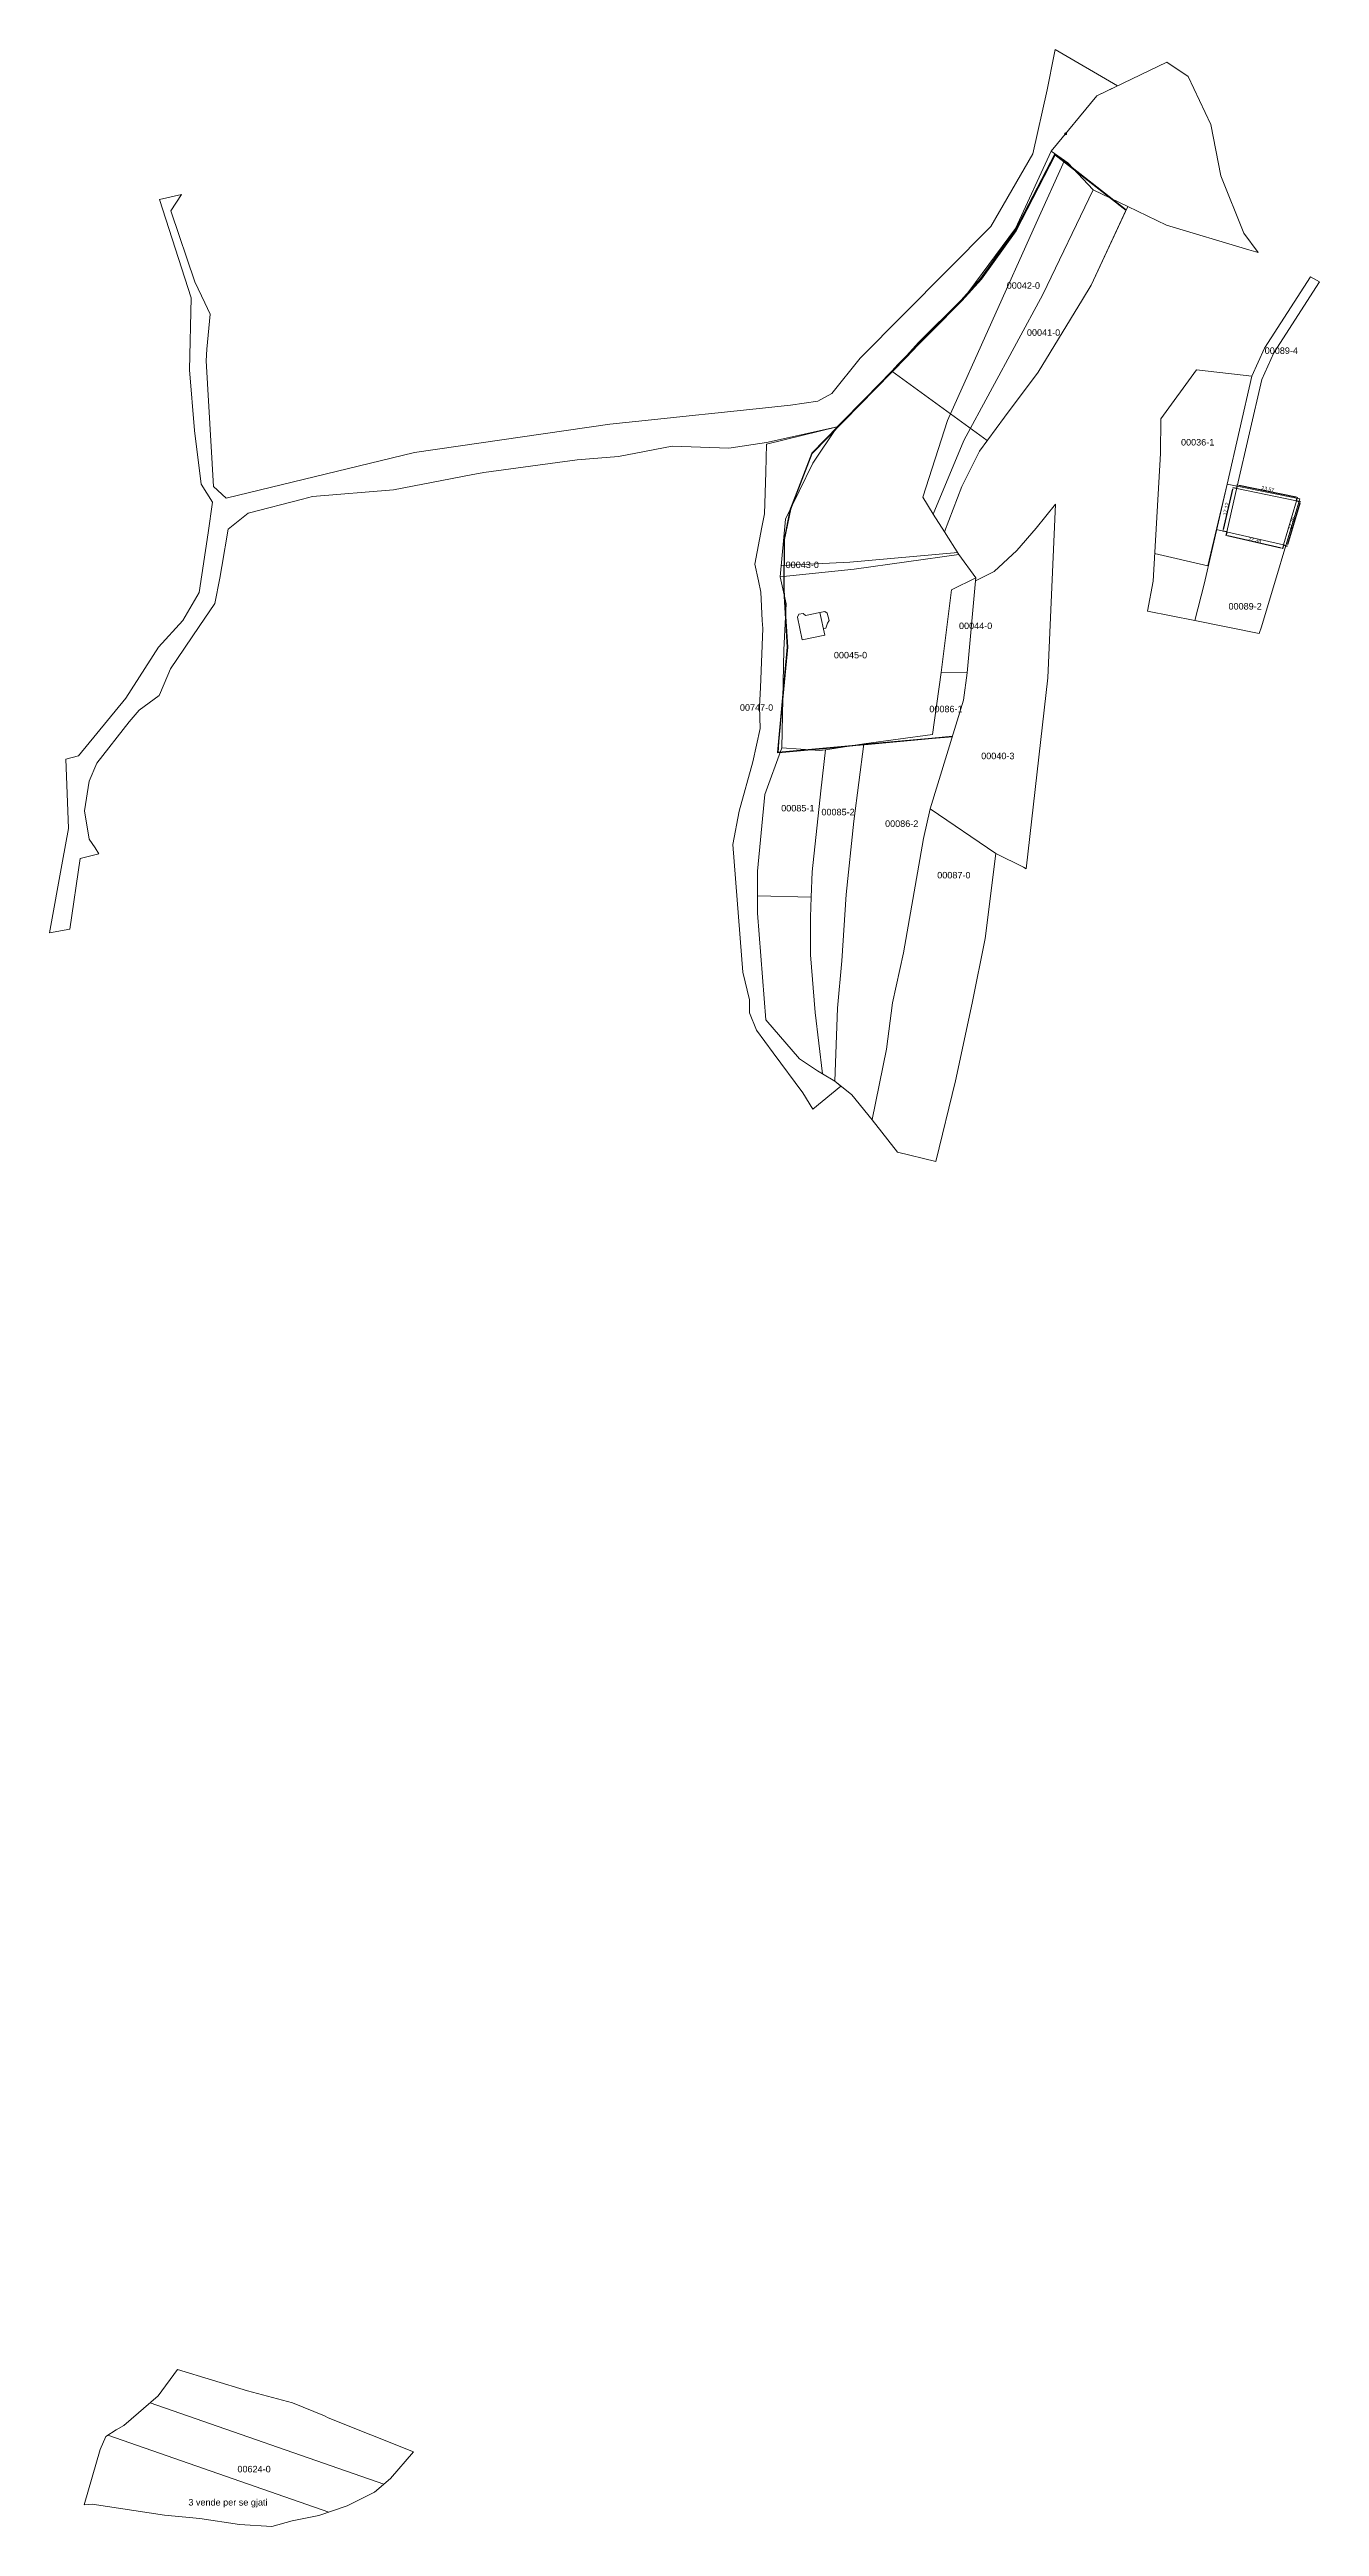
# Model space of a CAD drawing. Header units: metres. Extents: x 7508059 to 7509347, y 4690423 to 4692159.
# Drawn here: x 7508059 to 7508549, y 4690423 to 4691378 of the extents above; entities that cross this region are included whole.
import ezdxf

# ---------------------------------------------------------------- set-up
doc = ezdxf.new("R2010")
doc.units = ezdxf.units.M
doc.header["$PDMODE"] = 32
doc.header["$PDSIZE"] = 0.75
doc.layers.get('Defpoints').update_dxf_attribs({"lineweight": 0})
for name, color, linetype, lineweight in [('asfallt', 44, 'Continuous', 0), ('kati 0', 1, 'Continuous', 0), ('Kati 0 terasa', 6, 'Continuous', 0), ('muri', 32, 'Continuous', 0), ('Ndarjet', 1, 'Continuous', 0), ('Nr Parceles Baze', 7, 'Continuous', 0), ('Nr-Kojshi', 251, 'Continuous', 0), ('parc e rregulluar', 3, 'Continuous', 0), ('Parc-Kojshi', 251, 'Continuous', 0), ('Parcela Baze', 7, 'Continuous', 0), ('ParcReNet_12', 5, 'Continuous', 0), ('rregullimi', 1, 'Continuous', 0), ('YourDimensionLayer', 5, 'Continuous', 0)]:
    doc.layers.add(name, color=color, linetype=linetype, lineweight=lineweight)
doc.styles.get("Standard").update_dxf_attribs({"font": 'arial.ttf'})
doc.dimstyles.get("Standard").update_dxf_attribs({"dimtxt": 1.9, "dimasz": 1, "dimexe": 0.18, "dimexo": 0.0625, "dimgap": 0.09, "dimtad": 1, "dimzin": 0, "dimdsep": 46, "dimtxsty": 'Standard', "dimcen": 0, "dimadec": 0, "dimazin": 0, "dimtfac": 1, "dimtofl": 0, "dimtmove": 0, "dimatfit": 3, "dimfxl": 1, "dimtolj": 1, "dimtzin": 0, "dimarcsym": 0})

# ---------------------------------------------------------------- blocks, each defined once
blk = doc.blocks.new('*D56')
at = {"layer": 'Defpoints', "color": 0, "transparency": 16777216}
for p in [(7508539.85, 4691204.06), (7508534.74, 4691187.05), (7508536.1, 4691186.64)]:
    blk.add_point(p, dxfattribs=at)
at = {"layer": 'YourDimensionLayer', "color": 0, "lineweight": -2, "transparency": 16777216}
for p, q in [((7508541.04, 4691203.08), (7508536.27, 4691187.22)), ((7508539.89, 4691204.05), (7508541.34, 4691203.61)), ((7508534.78, 4691187.04), (7508536.23, 4691186.6))]:
    blk.add_line(p, q, dxfattribs=at)
at = {"layer": 'YourDimensionLayer', "color": 0, "transparency": 16777216}
for points in [[(7508540.94, 4691203.11), (7508541.14, 4691203.05), (7508541.21, 4691203.65)], [(7508536.18, 4691187.24), (7508536.37, 4691187.19), (7508536.1, 4691186.64)]]:
    blk.add_solid(points, dxfattribs=at)
at = {"layer": 'YourDimensionLayer', "color": 0, "transparency": 16777216, "insert": (7508537.9, 4691195.38), "char_height": 1.425, "attachment_point": 5, "rotation": 73.27839}
blk.add_mtext('\\A1;17.76', dxfattribs=at)
blk = doc.blocks.new('*D57')
at = {"layer": 'Defpoints', "color": 0, "transparency": 16777216}
for p in [(7508512.6, 4691190.66), (7508512.92, 4691192.05), (7508534.74, 4691187.05)]:
    blk.add_point(p, dxfattribs=at)
at = {"layer": 'YourDimensionLayer', "color": 0, "lineweight": -2, "transparency": 16777216}
for p, q in [((7508512.91, 4691192.01), (7508512.57, 4691190.53)), ((7508533.83, 4691185.8), (7508513.19, 4691190.53)), ((7508534.73, 4691187.01), (7508534.39, 4691185.53))]:
    blk.add_line(p, q, dxfattribs=at)
at = {"layer": 'YourDimensionLayer', "color": 0, "transparency": 16777216}
for points in [[(7508513.21, 4691190.63), (7508513.17, 4691190.43), (7508512.6, 4691190.66)], [(7508533.86, 4691185.89), (7508533.81, 4691185.7), (7508534.42, 4691185.66)]]:
    blk.add_solid(points, dxfattribs=at)
at = {"layer": 'YourDimensionLayer', "color": 0, "transparency": 16777216, "insert": (7508523.69, 4691188.94), "char_height": 1.425, "attachment_point": 5, "rotation": 347.08521}
blk.add_mtext('\\A1;22.38', dxfattribs=at)
blk = doc.blocks.new('*D58')
at = {"layer": 'Defpoints', "color": 0, "transparency": 16777216}
for p in [(7508515.36, 4691209.06), (7508516.75, 4691208.74), (7508512.92, 4691192.05)]:
    blk.add_point(p, dxfattribs=at)
at = {"layer": 'YourDimensionLayer', "color": 0, "lineweight": -2, "transparency": 16777216}
for p, q in [((7508511.67, 4691192.96), (7508515.23, 4691208.47)), ((7508516.7, 4691208.75), (7508515.23, 4691209.09)), ((7508512.88, 4691192.06), (7508511.4, 4691192.4))]:
    blk.add_line(p, q, dxfattribs=at)
at = {"layer": 'YourDimensionLayer', "color": 0, "transparency": 16777216}
for points in [[(7508515.13, 4691208.5), (7508515.32, 4691208.45), (7508515.36, 4691209.06)], [(7508511.57, 4691192.98), (7508511.76, 4691192.93), (7508511.53, 4691192.37)]]:
    blk.add_solid(points, dxfattribs=at)
at = {"layer": 'YourDimensionLayer', "color": 0, "transparency": 16777216, "insert": (7508512.68, 4691200.89), "char_height": 1.425, "attachment_point": 5, "rotation": 77.08477}
blk.add_mtext('\\A1;17.12', dxfattribs=at)
blk = doc.blocks.new('*D59')
at = {"layer": 'Defpoints', "color": 0, "transparency": 16777216}
for p in [(7508516.75, 4691208.74), (7508539.85, 4691204.06), (7508540.13, 4691205.46)]:
    blk.add_point(p, dxfattribs=at)
at = {"layer": 'YourDimensionLayer', "color": 0, "lineweight": -2, "transparency": 16777216}
for p, q in [((7508516.76, 4691208.78), (7508517.06, 4691210.27)), ((7508517.62, 4691210.02), (7508539.54, 4691205.58)), ((7508539.86, 4691204.11), (7508540.16, 4691205.59))]:
    blk.add_line(p, q, dxfattribs=at)
at = {"layer": 'YourDimensionLayer', "color": 0, "transparency": 16777216}
for points in [[(7508517.64, 4691210.11), (7508517.6, 4691209.92), (7508517.03, 4691210.14)], [(7508539.56, 4691205.68), (7508539.52, 4691205.48), (7508540.13, 4691205.46)]]:
    blk.add_solid(points, dxfattribs=at)
at = {"layer": 'YourDimensionLayer', "color": 0, "transparency": 16777216, "insert": (7508528.74, 4691208.58), "char_height": 1.425, "attachment_point": 5, "rotation": 348.55508}
blk.add_mtext('\\A1;23.57', dxfattribs=at)

msp = doc.modelspace()

# ---------------------------------------------------------------- linework, layer by layer
at = {"layer": 'asfallt', "flags": 128}
for points, elevation in [([(7508339.866, 4691106.945), (7508340.197, 4691111.237), (7508343.59, 4691147.585), (7508342.277, 4691169.526), (7508342.414, 4691189.102), (7508344.793, 4691200.879), (7508346.617, 4691205.672), (7508353.034, 4691222.349), (7508389.669, 4691259.805), (7508394.313, 4691264.835), (7508410.719, 4691281.242), (7508418.288, 4691289.603), (7508431.579, 4691308.217), (7508446.844, 4691337.695)], 666.05), ([(7508340.065, 4691106.93), (7508340.396, 4691111.22), (7508343.791, 4691147.582), (7508342.477, 4691169.531), (7508342.614, 4691189.081), (7508344.986, 4691200.823), (7508346.804, 4691205.601), (7508353.206, 4691222.239), (7508389.814, 4691259.667), (7508394.457, 4691264.696), (7508410.864, 4691281.104), (7508418.444, 4691289.477), (7508431.75, 4691308.112), (7508446.871, 4691337.312)], 666.05), ([(7508474.128, 4691315.985), (7508446.693, 4691337.404)], 658.368)]:
    msp.add_lwpolyline(points, dxfattribs=dict(at, elevation=elevation))
at = {"layer": 'kati 0', "flags": 128}
msp.add_lwpolyline([(7508350.689, 4691159.821), (7508356.215, 4691161.008), (7508358.089, 4691152.282), (7508349.381, 4691150.412), (7508347.507, 4691159.138), (7508348.068, 4691160.29), (7508349.734, 4691160.639), (7508350.698, 4691159.814)], dxfattribs=at)
at = {"layer": 'Kati 0 terasa', "flags": 128}
msp.add_lwpolyline([(7508356.215, 4691161.008), (7508358.103, 4691161.335), (7508359.042, 4691160.732), (7508359.708, 4691157.865), (7508359.071, 4691156.869), (7508358.424, 4691154.95), (7508357.556, 4691154.764)], dxfattribs=at)
at = {"layer": 'muri', "flags": 128}
for points, elevation in [([(7508407.263, 4691113.077), (7508399.382, 4691112.372), (7508373.353, 4691110.014), (7508370.048, 4691109.706), (7508361.516, 4691108.897), (7508341.613, 4691107.023), (7508339.772, 4691106.939)], 665.302), ([(7508407.243, 4691113.295), (7508399.362, 4691112.59), (7508373.333, 4691110.232), (7508370.028, 4691109.924), (7508361.495, 4691109.115), (7508341.717, 4691107.252), (7508339.855, 4691107.133)], 665.302), ([(7508339.855, 4691107.133), (7508341.717, 4691107.252)], 666.169), ([(7508341.717, 4691107.252), (7508341.737, 4691107.035)], 665.302)]:
    msp.add_lwpolyline(points, dxfattribs=dict(at, elevation=elevation))
at = {"layer": 'Ndarjet', "flags": 128}
for points, elevation in [([(7508420.601, 4691227.219), (7508383.967, 4691253.971)], 660.792), ([(7508409.388, 4691184.074), (7508367.687, 4691180.442), (7508341.513, 4691179.154)], 661.236)]:
    msp.add_lwpolyline(points, dxfattribs=dict(at, elevation=elevation))
for points in [[(7508485.141, 4691183.793), (7508505.582, 4691178.955), (7508513.05, 4691210.508)], [(7508516.774, 4691208.734), (7508539.848, 4691204.062), (7508534.737, 4691187.051), (7508508.9, 4691192.975)], [(7508516.972, 4691209.714), (7508512.922, 4691192.053)], [(7508098.165, 4690470.994), (7508188.174, 4690439.604)], [(7508081.909, 4690458.555), (7508167.002, 4690428.88)]]:
    msp.add_lwpolyline(points, dxfattribs=at)
at = {"layer": 'parc e rregulluar', "flags": 128}
msp.add_lwpolyline([(7508410.853, 4691209.567), (7508417.624, 4691223.226), (7508427.354, 4691236.275), (7508440.265, 4691253.674), (7508457.313, 4691281.623), (7508460.716, 4691287.202), (7508474.215, 4691316.171), (7508446.844, 4691337.695), (7508446.661, 4691337.824), (7508431.39, 4691308.333), (7508418.115, 4691289.742), (7508410.559, 4691281.395), (7508394.153, 4691264.988), (7508389.509, 4691259.957), (7508386.19, 4691256.564), (7508383.965, 4691253.973), (7508353.034, 4691222.349), (7508346.617, 4691205.672), (7508344.793, 4691200.879), (7508342.414, 4691189.102), (7508342.277, 4691169.526), (7508343.59, 4691147.585), (7508340.197, 4691111.237), (7508339.87, 4691106.996), (7508340.882, 4691107.089), (7508351.645, 4691108.078), (7508361.505, 4691109.006), (7508368.178, 4691109.639), (7508373.139, 4691110.104), (7508373.179, 4691110.41), (7508399.51, 4691113.941), (7508402.931, 4691137.869), (7508412.881, 4691137.761), (7508416.152, 4691173.191), (7508416.262, 4691174.389), (7508409.742, 4691183.339), (7508404.223, 4691192.058)], close=True, dxfattribs=at)
at = {"layer": 'Parc-Kojshi', "flags": 128}
for points in [[(7508221.82, 4691214.03), (7508226.729, 4691214.968), (7508262.694, 4691219.812), (7508278.57, 4691221.15), (7508299.214, 4691225.141), (7508321.074, 4691224.34), (7508335.634, 4691226.47), (7508362.824, 4691232.598), (7508410.976, 4691281.274), (7508431.497, 4691309.012), (7508445.338, 4691338.76), (7508462.929, 4691360.098), (7508470.858, 4691363.94), (7508446.792, 4691377.96), (7508446.423, 4691376.091), (7508443.729, 4691362.429), (7508438.278, 4691337.79), (7508421.997, 4691309.742), (7508371.705, 4691259.017), (7508360.725, 4691245.368), (7508355.454, 4691242.458), (7508344.854, 4691240.939), (7508329.165, 4691239.287), (7508313.277, 4691237.614), (7508308.322, 4691237.093), (7508291.334, 4691235.304), (7508275.264, 4691233.612), (7508200.055, 4691222.644), (7508127.476, 4691205.037), (7508122.556, 4691209.587), (7508119.727, 4691257.985), (7508120.069, 4691262.526), (7508121.237, 4691275.985), (7508119.191, 4691280.347), (7508115.368, 4691288.495), (7508106.26, 4691315.42), (7508106.118, 4691315.834), (7508110.288, 4691322.094), (7508101.748, 4691320.194), (7508113.946, 4691282.286), (7508113.317, 4691254.496), (7508115.217, 4691231.096), (7508117.826, 4691210.487), (7508122.256, 4691203.537), (7508120.499, 4691191.711), (7508117.086, 4691168.748), (7508110.796, 4691157.909), (7508101.346, 4691147.569), (7508088.755, 4691127.95), (7508070.615, 4691105.711), (7508065.695, 4691104.502), (7508066.349, 4691087.835), (7508066.745, 4691077.722), (7508064.466, 4691065.218), (7508059.424, 4691037.554), (7508067.274, 4691038.964), (7508071.265, 4691066.163), (7508078.465, 4691068.022), (7508076.987, 4691070.245), (7508074.735, 4691073.632), (7508072.865, 4691084.562), (7508074.735, 4691096.032), (7508077.625, 4691102.881), (7508090.155, 4691118.881), (7508094.006, 4691123.359), (7508101.594, 4691128.987), (7508102.109, 4691130.163), (7508106.075, 4691139.339), (7508117.006, 4691155.599), (7508123.136, 4691164.398), (7508124.996, 4691174.268), (7508125.753, 4691178.763), (7508128.176, 4691193.147), (7508135.906, 4691199.277), (7508156.813, 4691204.676), (7508160.686, 4691205.676), (7508191.939, 4691208.318)], [(7508506.819, 4691349.017), (7508497.999, 4691367.507), (7508489.819, 4691373.127), (7508462.929, 4691360.098), (7508445.338, 4691338.76), (7508450.398, 4691335.18), (7508451.728, 4691334.25), (7508461.488, 4691323.83), (7508474.797, 4691317.42), (7508489.737, 4691310.219), (7508521.399, 4691300.774), (7508525.037, 4691299.689), (7508519.487, 4691307.198), (7508510.668, 4691329.298)], [(7508334.931, 4691090.794), (7508341.501, 4691108.784), (7508342.282, 4691146.602), (7508343.162, 4691164.362), (7508340.882, 4691174.732), (7508342.903, 4691197.001), (7508353.434, 4691218.609), (7508362.824, 4691232.598), (7508335.617, 4691225.892), (7508335.3, 4691215.037), (7508334.833, 4691199.061), (7508333.831, 4691193.885), (7508331.063, 4691179.582), (7508332.496, 4691173.239), (7508333.482, 4691168.872), (7508334.008, 4691157.872), (7508334.152, 4691154.872), (7508333.262, 4691132.053), (7508332.942, 4691124.703), (7508333.141, 4691116.324), (7508330.351, 4691103.434), (7508325.131, 4691084.415), (7508322.671, 4691071.535), (7508326.54, 4691022.367), (7508329.09, 4691011.747), (7508329.09, 4691006.727), (7508331.78, 4691000.047), (7508338.139, 4690991.247), (7508349.629, 4690975.897), (7508353.451, 4690969.617), (7508364.315, 4690978.437), (7508361.909, 4690980.347), (7508357.205, 4690983.174), (7508355.269, 4690984.337), (7508348.319, 4690988.977), (7508335.32, 4691003.987), (7508332.16, 4691045.176), (7508332.16, 4691051.844), (7508332.161, 4691061.345)]]:
    msp.add_lwpolyline(points, close=True, dxfattribs=at)
at = {"layer": 'Parc-Kojshi'}
for points in [[(7508332.496, 4691173.239), (7508331.063, 4691179.582)], [(7508333.482, 4691168.872), (7508332.496, 4691173.239)], [(7508334.008, 4691157.872), (7508333.482, 4691168.872)], [(7508333.262, 4691132.053), (7508334.152, 4691154.872)], [(7508334.152, 4691154.872), (7508334.008, 4691157.872)], [(7508332.942, 4691124.703), (7508333.262, 4691132.053)], [(7508333.141, 4691116.324), (7508332.942, 4691124.703)], [(7508330.351, 4691103.434), (7508333.141, 4691116.324)], [(7508325.131, 4691084.415), (7508330.351, 4691103.434)], [(7508322.671, 4691071.535), (7508325.131, 4691084.415)], [(7508326.54, 4691022.367), (7508322.671, 4691071.535)], [(7508329.09, 4691011.747), (7508326.54, 4691022.367)], [(7508329.09, 4691006.727), (7508329.09, 4691011.747)], [(7508331.78, 4691000.047), (7508329.09, 4691006.727)]]:
    msp.add_lwpolyline(points, dxfattribs=at)
at = {"layer": 'Parc-Kojshi', "flags": 128}
msp.add_lwpolyline([(7508398.65, 4691085.263), (7508423.958, 4691068.162), (7508419.839, 4691035.294), (7508414.877, 4691010.456), (7508408.394, 4690980.491), (7508400.793, 4690949.455), (7508386.148, 4690953.007), (7508376.348, 4690965.447), (7508376.368, 4690965.557), (7508381.889, 4690992.706), (7508384.109, 4691010.615), (7508388.369, 4691029.875), (7508396.13, 4691073.883), (7508398.65, 4691085.263)], dxfattribs=at)
at = {"layer": 'Parcela Baze', "flags": 128}
for points in [[(7508404.223, 4691192.058), (7508409.742, 4691183.339), (7508369.332, 4691177.721), (7508340.882, 4691174.732), (7508342.903, 4691197.001), (7508353.434, 4691218.609), (7508362.824, 4691232.598), (7508410.976, 4691281.274), (7508431.497, 4691309.012), (7508445.338, 4691338.76), (7508450.398, 4691335.18), (7508439.537, 4691311.022), (7508405.344, 4691234.996), (7508395.793, 4691205.378), (7508399.873, 4691198.928), (7508404.223, 4691192.058)], [(7508461.488, 4691323.83), (7508442.066, 4691283.563), (7508411.614, 4691227.227), (7508399.873, 4691198.928), (7508395.793, 4691205.378), (7508405.344, 4691234.996), (7508439.537, 4691311.022), (7508450.398, 4691335.18), (7508451.728, 4691334.25), (7508461.488, 4691323.83)], [(7508474.797, 4691317.42), (7508460.716, 4691287.202), (7508457.313, 4691281.623), (7508440.265, 4691253.674), (7508427.354, 4691236.275), (7508417.624, 4691223.226), (7508410.853, 4691209.567), (7508404.223, 4691192.058), (7508399.873, 4691198.928), (7508411.614, 4691227.227), (7508442.066, 4691283.563), (7508461.488, 4691323.83), (7508474.797, 4691317.42)], [(7508548.635, 4691288.422), (7508531.017, 4691261.012), (7508526.404, 4691250.845), (7508516.972, 4691209.714), (7508513.05, 4691210.508), (7508522.595, 4691252.131), (7508527.495, 4691262.93), (7508545.156, 4691290.408), (7508548.635, 4691288.422)], [(7508500.591, 4691157.87), (7508482.397, 4691161.541), (7508484.522, 4691173.086), (7508487.364, 4691222.214), (7508487.534, 4691235.573), (7508501.275, 4691254.512), (7508522.595, 4691252.131), (7508513.05, 4691210.508), (7508504.212, 4691171.965), (7508500.591, 4691157.87)], [(7508416.152, 4691173.191), (7508423.38, 4691176.79), (7508432.06, 4691184.83), (7508439.53, 4691193.43), (7508446.956, 4691202.74), (7508443.961, 4691135.849), (7508435.662, 4691062.254), (7508434.606, 4691062.787), (7508423.958, 4691068.162), (7508398.65, 4691085.263), (7508411.45, 4691127.241), (7508412.881, 4691137.761), (7508416.152, 4691173.191)], [(7508513.05, 4691210.508), (7508516.972, 4691209.714), (7508541.121, 4691204.825), (7508526.292, 4691155.465), (7508525.369, 4691152.871), (7508500.591, 4691157.87), (7508504.212, 4691171.965), (7508513.05, 4691210.508)], [(7508409.742, 4691183.339), (7508416.262, 4691174.389), (7508406.882, 4691169.779), (7508402.931, 4691137.869), (7508399.51, 4691113.941), (7508373.179, 4691110.41), (7508358.345, 4691108.123), (7508356.161, 4691107.763), (7508341.501, 4691108.784), (7508342.282, 4691146.602), (7508343.162, 4691164.362), (7508340.882, 4691174.732), (7508369.332, 4691177.721), (7508409.742, 4691183.339)], [(7508402.931, 4691137.869), (7508412.881, 4691137.761), (7508411.45, 4691127.241), (7508398.65, 4691085.263), (7508396.13, 4691073.883), (7508388.369, 4691029.875), (7508384.109, 4691010.615), (7508381.889, 4690992.706), (7508376.368, 4690965.557), (7508376.348, 4690965.447), (7508368.549, 4690975.077), (7508361.909, 4690980.347), (7508362.939, 4691008.496), (7508364.619, 4691026.805), (7508366.37, 4691052.325), (7508369.22, 4691080.534), (7508373.179, 4691110.41), (7508399.51, 4691113.941), (7508402.931, 4691137.869)], [(7508358.345, 4691108.123), (7508356.509, 4691092.296), (7508353.23, 4691060.99), (7508352.886, 4691051.323), (7508332.16, 4691051.844), (7508332.161, 4691061.345), (7508334.931, 4691090.794), (7508341.501, 4691108.784), (7508356.161, 4691107.763), (7508358.345, 4691108.123)], [(7508357.205, 4690983.174), (7508354.419, 4691006.826), (7508352.558, 4691029.067), (7508352.594, 4691043.538), (7508352.886, 4691051.323), (7508353.23, 4691060.99), (7508356.509, 4691092.296), (7508358.345, 4691108.123), (7508373.179, 4691110.41), (7508369.22, 4691080.534), (7508366.37, 4691052.325), (7508364.619, 4691026.805), (7508362.939, 4691008.496), (7508361.909, 4690980.347), (7508357.205, 4690983.174)], [(7508072.794, 4690431.652), (7508078.875, 4690453.051), (7508081.095, 4690458.031), (7508085.085, 4690460.601), (7508088.035, 4690462.261), (7508101.304, 4690473.7), (7508108.655, 4690483.859), (7508135.624, 4690475.569), (7508153.004, 4690471.019), (7508165.333, 4690465.998), (7508166.783, 4690465.198), (7508199.643, 4690452.128), (7508190.773, 4690441.838), (7508184.643, 4690436.569), (7508174.123, 4690431.279), (7508163.173, 4690427.59), (7508152.833, 4690425.55), (7508145.023, 4690423.34), (7508132.613, 4690424.131), (7508117.323, 4690426.351), (7508103.694, 4690427.751), (7508075.894, 4690431.922), (7508072.794, 4690431.652)]]:
    msp.add_lwpolyline(points, dxfattribs=at)
msp.add_lwpolyline([(7508416.152, 4691173.191), (7508416.262, 4691174.389), (7508406.882, 4691169.779), (7508402.931, 4691137.869), (7508412.881, 4691137.761)], close=True, dxfattribs=at)
at = {"layer": 'Parcela Baze', "elevation": 665.302, "flags": 128}
msp.add_lwpolyline([(7508407.127, 4691113.065), (7508399.382, 4691112.372), (7508373.123, 4691109.985)], dxfattribs=at)
at = {"layer": 'ParcReNet_12', "flags": 128}
msp.add_lwpolyline([(7508402.931, 4691137.869), (7508399.51, 4691113.941), (7508373.179, 4691110.41), (7508373.139, 4691110.104), (7508368.178, 4691109.639), (7508361.505, 4691109.006), (7508351.645, 4691108.078), (7508340.882, 4691107.089), (7508341.501, 4691108.784), (7508342.282, 4691146.602), (7508343.162, 4691164.362), (7508340.882, 4691174.732), (7508342.903, 4691197.001), (7508353.434, 4691218.609), (7508362.824, 4691232.598), (7508410.976, 4691281.274), (7508431.497, 4691309.012), (7508445.338, 4691338.76), (7508450.398, 4691335.18), (7508451.728, 4691334.25), (7508461.488, 4691323.83), (7508474.797, 4691317.42), (7508460.716, 4691287.202), (7508457.313, 4691281.623), (7508440.265, 4691253.674), (7508427.354, 4691236.275), (7508417.624, 4691223.226), (7508410.853, 4691209.567), (7508404.223, 4691192.058), (7508409.742, 4691183.339), (7508416.262, 4691174.389), (7508416.152, 4691173.191), (7508412.881, 4691137.761), (7508402.931, 4691137.869), (7508402.931, 4691137.869)], dxfattribs=at)
at = {"layer": 'rregullimi', "elevation": 658.368, "flags": 128}
msp.add_lwpolyline([(7508474.215, 4691316.171), (7508446.844, 4691337.695)], dxfattribs=at)
at = {"layer": 'rregullimi', "flags": 128}
msp.add_lwpolyline([(7508340.882, 4691107.089), (7508341.726, 4691107.143), (7508351.645, 4691108.078), (7508361.505, 4691109.006), (7508368.178, 4691109.639), (7508370.038, 4691109.815), (7508373.139, 4691110.104)], dxfattribs=at)
at = {"layer": 'rregullimi'}
msp.add_point((7508450.863, 4691345.462), dxfattribs=at)

# ---------------------------------------------------------------- texts
at = {"layer": 'Nr Parceles Baze'}
for s, p in [('00044-0', (7508409.777, 4691154.603)), ('00045-0', (7508361.578, 4691143.312)), ('00085-1', (7508341.289, 4691084.325)), ('00085-2', (7508356.774, 4691082.828))]:
    msp.add_text(s, height=2.5, dxfattribs=at).set_placement(p)
at = {"layer": 'Nr-Kojshi'}
for s, p in [('00747-0', (7508325.38, 4691123.114)), ('00086-1', (7508398.35, 4691122.548)), ('00040-3', (7508418.332, 4691104.452)), ('00086-2', (7508381.297, 4691078.368)), ('00087-0', (7508401.4, 4691058.511))]:
    msp.add_text(s, height=2.5, dxfattribs=at).set_placement(p)
at = {"layer": 'Parcela Baze'}
for s, p in [('00042-0', (7508428.166, 4691285.769)), ('00041-0', (7508435.946, 4691267.626)), ('00089-4', (7508527.546, 4691260.653)), ('00036-1', (7508495.311, 4691225.351)), ('00043-0', (7508342.983, 4691178.109)), ('00089-2', (7508513.605, 4691162.132)), ('00624-0', (7508131.801, 4690444.199)), ('3 vende per se gjati', (7508112.902, 4690431.402))]:
    msp.add_text(s, height=2.5, dxfattribs=at).set_placement(p)

# ---------------------------------------------------------------- dimensions: what is measured, and where the dimension line sits
at = {"layer": 'YourDimensionLayer'}
for p1, p2, picture, middle in [((7508512.922, 4691192.053), (7508516.748, 4691208.739), '*D58', (7508512.683, 4691200.89)), ((7508516.748, 4691208.739), (7508539.848, 4691204.062), '*D59', (7508528.739, 4691208.577)), ((7508539.848, 4691204.062), (7508534.737, 4691187.051), '*D56', (7508537.896, 4691195.375)), ((7508534.737, 4691187.051), (7508512.922, 4691192.053), '*D57', (7508523.689, 4691188.939))]:
    dim = msp.add_aligned_dim(p1=p1, p2=p2, distance=1.425, dimstyle='Standard', override={"dimscale": 0.75, "dimasz": 0.8}, dxfattribs=at)
    dim.commit()
    dim.dimension.update_dxf_attribs({"geometry": picture, "text_midpoint": middle})

doc.saveas('drawing.dxf')
